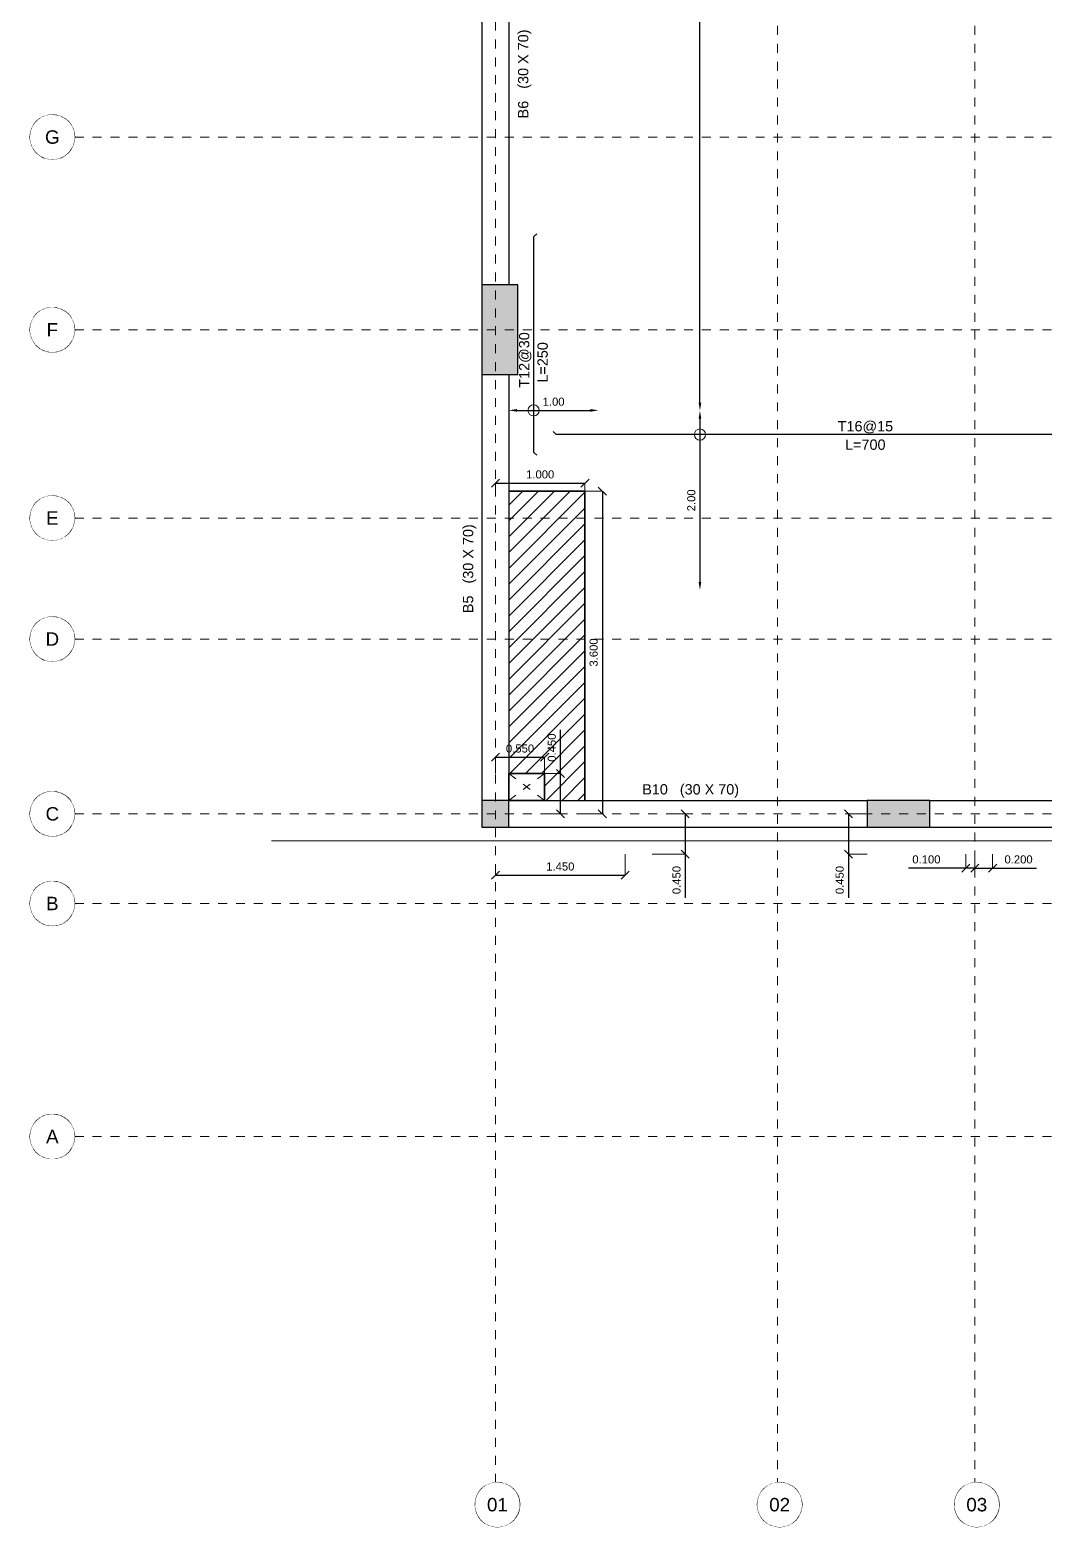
# Model space of a CAD drawing. Header units: inches. Extents: x -11.3 to 31.2, y -1.9 to 32.
# Drawn here: x -2.69 to 8.62, y -1.86 to 14.84 of the extents above; entities that cross this region are included whole.
import ezdxf
from ezdxf.enums import TextEntityAlignment as Align

# ---------------------------------------------------------------- set-up
doc = ezdxf.new("R2010")
doc.units = ezdxf.units.IN
doc.header["$MEASUREMENT"] = 0
doc.set_wipeout_variables(frame=1)
for name, pattern in [('1ST FLOOR$0$DASHED2', [0.375, 0.25, -0.125]), ('AXES-ROOF$0$CENTER2', [1.125, 0.75, -0.125, 0.125, -0.125]), ('AXES-TYP$0$CENTER2', [1.125, 0.75, -0.125, 0.125, -0.125])]:
    doc.linetypes.add(name, pattern=pattern)
for name, color, linetype, lineweight in [('1ST FLOOR$0$S-ANNO-TEXT', 130, 'Continuous', 13), ('1ST FLOOR$0$S-BEAM-NAME', 2, 'Continuous', 30), ('1ST FLOOR$0$S-BEAM-NAME @ 50', 2, 'Continuous', 30), ('1ST FLOOR$0$S-CONC-OPEN', 22, 'Continuous', 0), ('AXES-2ND&3RD$0$S-AXIS-CIRC', 22, 'Continuous', 13), ('AXES-ROOF$0$S-AXIS-PLAN', 20, 'AXES-ROOF$0$CENTER2', 18), ('AXES-TYP$0$S-AXIS-PLAN', 20, 'AXES-TYP$0$CENTER2', 18), ('COL - 1ST$0$S-CONC-PATH', 253, 'Continuous', 5), ('COL - GR$0$S-CONC-PATH', 253, 'Continuous', 5)]:
    doc.layers.add(name, color=color, linetype=linetype, lineweight=lineweight)
for name, color, linetype in [('Beam30X70', 52, 'Continuous'), ('Columns', 4, 'Continuous'), ('Drops', 231, 'Continuous'), ('Opening', 40, 'Continuous')]:
    doc.layers.add(name, color=color, linetype=linetype)
doc.styles.add('1ST FLOOR$0$DMA-T-S', font='sanss___.ttf', dxfattribs={"height": 0.0023})
doc.styles.add('1ST FLOOR$0$DMA-TXT-DIM', font='sanss___.ttf', dxfattribs={"height": 0.0018})
doc.styles.add('AXES-2ND&3RD$0$DMA-T-S', font='sanss___.ttf', dxfattribs={"height": 0.0023})
doc.dimstyles.new('1ST FLOOR$0$DMA-DIM', dxfattribs={"dimtxt": 0.0018, "dimasz": 0.0018, "dimexe": 0, "dimexo": 0, "dimgap": 0.001, "dimtad": 1, "dimdec": 3, "dimlfac": -1, "dimrnd": 0.001, "dimzin": 1, "dimdsep": 46, "dimtxsty": '1ST FLOOR$0$DMA-TXT-DIM', "dimblk": '1ST FLOOR$0$_Oblique', "dimcen": 0.003, "dimclrd": 256, "dimclre": 256, "dimclrt": 2, "dimadec": 3, "dimazin": 0, "dimtfac": 1, "dimtdec": 3, "dimtofl": 0, "dimtmove": 0, "dimatfit": 3, "dimfxl": 0.05, "dimtolj": 1, "dimtzin": 0, "dimlwe": -1, "dimarcsym": 0})

# ---------------------------------------------------------------- blocks, each defined once
blk = doc.blocks.new('*D135')
at = {"layer": '1ST FLOOR$0$S-ANNO-TEXT', "lineweight": -2, "transparency": 16777216}
blk.add_line((4.783, 10.687), (4.783, 20.51), dxfattribs=at)
at = {"layer": '1ST FLOOR$0$S-ANNO-TEXT', "transparency": 16777216}
for points in [[(4.768, 20.51), (4.798, 20.51), (4.783, 20.6)], [(4.768, 10.687), (4.798, 10.687), (4.783, 10.597)]]:
    blk.add_solid(points, dxfattribs=at)
at = {"layer": 'Defpoints', "color": 0, "transparency": 16777216}
for p in [(4.783, 20.6), (4.783, 20.6), (4.783, 10.597)]:
    blk.add_point(p, dxfattribs=at)
at = {"layer": '1ST FLOOR$0$S-ANNO-TEXT', "transparency": 16777216, "insert": (4.687, 15.598), "char_height": 0.09, "attachment_point": 5, "rotation": 90, "style": '1ST FLOOR$0$DMA-TXT-DIM'}
blk.add_mtext('\\A1;10.00', dxfattribs=at)
blk = doc.blocks.new('*D136')
at = {"layer": '1ST FLOOR$0$S-ANNO-TEXT', "lineweight": -2, "transparency": 16777216}
blk.add_line((4.783, 10.507), (4.783, 8.687), dxfattribs=at)
at = {"layer": '1ST FLOOR$0$S-ANNO-TEXT', "transparency": 16777216}
for points in [[(4.768, 10.507), (4.798, 10.507), (4.783, 10.597)], [(4.768, 8.687), (4.798, 8.687), (4.783, 8.597)]]:
    blk.add_solid(points, dxfattribs=at)
at = {"layer": 'Defpoints', "color": 0, "transparency": 16777216}
for p in [(4.783, 10.597), (4.783, 8.597), (4.783, 8.597)]:
    blk.add_point(p, dxfattribs=at)
at = {"layer": '1ST FLOOR$0$S-ANNO-TEXT', "transparency": 16777216, "insert": (4.687, 9.597), "char_height": 0.09, "attachment_point": 5, "rotation": 90, "style": '1ST FLOOR$0$DMA-TXT-DIM'}
blk.add_mtext('\\A1;2.00', dxfattribs=at)
blk = doc.blocks.new('1ST FLOOR$0$_Oblique')
at = {"color": 0, "linetype": 'ByBlock', "lineweight": -2}
blk.add_line((0.5, 0.5), (-0.5, -0.5), dxfattribs=at)
blk = doc.blocks.new('*D138')
at = {"layer": '1ST FLOOR$0$S-ANNO-TEXT', "transparency": 16777216}
for p, q in [((2.5, 9.678), (2.5, 9.789)), ((3.5, 9.7), (3.5, 9.789))]:
    blk.add_line(p, q, dxfattribs=at)
at = {"layer": '1ST FLOOR$0$S-ANNO-TEXT', "lineweight": -2, "transparency": 16777216}
blk.add_line((2.5, 9.789), (3.5, 9.789), dxfattribs=at)
at = {"layer": 'Defpoints', "color": 0, "transparency": 16777216}
for p in [(3.5, 9.789), (3.5, 9.7), (2.5, 9.678)]:
    blk.add_point(p, dxfattribs=at)
at = {"layer": '1ST FLOOR$0$S-ANNO-TEXT', "lineweight": -2, "transparency": 16777216, "xscale": 0.09, "yscale": 0.09, "zscale": 0.09, "rotation": 180}
blk.add_blockref('1ST FLOOR$0$_Oblique', (2.5, 9.789), dxfattribs=at)
at = {"layer": '1ST FLOOR$0$S-ANNO-TEXT', "lineweight": -2, "transparency": 16777216, "xscale": 0.09, "yscale": 0.09, "zscale": 0.09}
blk.add_blockref('1ST FLOOR$0$_Oblique', (3.5, 9.789), dxfattribs=at)
at = {"layer": '1ST FLOOR$0$S-ANNO-TEXT', "transparency": 16777216, "insert": (3, 9.886), "char_height": 0.09, "attachment_point": 5, "style": '1ST FLOOR$0$DMA-TXT-DIM'}
blk.add_mtext('\\A1;1.000', dxfattribs=at)
blk = doc.blocks.new('*D139')
at = {"layer": '1ST FLOOR$0$S-ANNO-TEXT', "transparency": 16777216}
for p, q in [((3.5, 9.7), (3.694, 9.7)), ((3.5, 6.1), (3.694, 6.1))]:
    blk.add_line(p, q, dxfattribs=at)
at = {"layer": '1ST FLOOR$0$S-ANNO-TEXT', "lineweight": -2, "transparency": 16777216}
blk.add_line((3.694, 9.7), (3.694, 6.1), dxfattribs=at)
at = {"layer": 'Defpoints', "color": 0, "transparency": 16777216}
for p in [(3.5, 9.7), (3.5, 6.1), (3.694, 6.1)]:
    blk.add_point(p, dxfattribs=at)
at = {"layer": '1ST FLOOR$0$S-ANNO-TEXT', "lineweight": -2, "transparency": 16777216, "xscale": 0.09, "yscale": 0.09, "zscale": 0.09}
for p, rotation in [((3.694, 9.7), 90), ((3.694, 6.1), 270)]:
    blk.add_blockref('1ST FLOOR$0$_Oblique', p, dxfattribs=dict(at, rotation=rotation))
at = {"layer": '1ST FLOOR$0$S-ANNO-TEXT', "transparency": 16777216, "insert": (3.597, 7.9), "char_height": 0.09, "attachment_point": 5, "rotation": 90, "style": '1ST FLOOR$0$DMA-TXT-DIM'}
blk.add_mtext('\\A1;3.600', dxfattribs=at)
blk = doc.blocks.new('*D144')
at = {"layer": '1ST FLOOR$0$S-ANNO-TEXT', "transparency": 16777216}
for p, q in [((2.5, 5.533), (2.5, 5.416)), ((3.95, 5.65), (3.95, 5.416))]:
    blk.add_line(p, q, dxfattribs=at)
at = {"layer": '1ST FLOOR$0$S-ANNO-TEXT', "lineweight": -2, "transparency": 16777216}
blk.add_line((2.5, 5.416), (3.95, 5.416), dxfattribs=at)
at = {"layer": 'Defpoints', "color": 0, "transparency": 16777216}
for p in [(2.5, 5.533), (3.95, 5.65), (3.95, 5.416)]:
    blk.add_point(p, dxfattribs=at)
at = {"layer": '1ST FLOOR$0$S-ANNO-TEXT', "lineweight": -2, "transparency": 16777216, "xscale": 0.09, "yscale": 0.09, "zscale": 0.09, "rotation": 180}
blk.add_blockref('1ST FLOOR$0$_Oblique', (2.5, 5.416), dxfattribs=at)
at = {"layer": '1ST FLOOR$0$S-ANNO-TEXT', "lineweight": -2, "transparency": 16777216, "xscale": 0.09, "yscale": 0.09, "zscale": 0.09}
blk.add_blockref('1ST FLOOR$0$_Oblique', (3.95, 5.416), dxfattribs=at)
at = {"layer": '1ST FLOOR$0$S-ANNO-TEXT', "transparency": 16777216, "insert": (3.225, 5.512), "char_height": 0.09, "attachment_point": 5, "style": '1ST FLOOR$0$DMA-TXT-DIM'}
blk.add_mtext('\\A1;1.450', dxfattribs=at)
blk = doc.blocks.new('*D147')
at = {"layer": '1ST FLOOR$0$S-ANNO-TEXT', "transparency": 16777216}
for p, q in [((4.434, 6.1), (4.618, 6.1)), ((4.25, 5.65), (4.618, 5.65))]:
    blk.add_line(p, q, dxfattribs=at)
at = {"layer": '1ST FLOOR$0$S-ANNO-TEXT', "lineweight": -2, "transparency": 16777216}
for p, q in [((4.618, 6.1), (4.618, 5.65)), ((4.618, 5.65), (4.618, 5.162))]:
    blk.add_line(p, q, dxfattribs=at)
at = {"layer": 'Defpoints', "color": 0, "transparency": 16777216}
for p in [(4.434, 6.1), (4.25, 5.65), (4.618, 5.65)]:
    blk.add_point(p, dxfattribs=at)
at = {"layer": '1ST FLOOR$0$S-ANNO-TEXT', "lineweight": -2, "transparency": 16777216, "xscale": 0.09, "yscale": 0.09, "zscale": 0.09}
for p, rotation in [((4.618, 6.1), 90), ((4.618, 5.65), 270)]:
    blk.add_blockref('1ST FLOOR$0$_Oblique', p, dxfattribs=dict(at, rotation=rotation))
at = {"layer": '1ST FLOOR$0$S-ANNO-TEXT', "transparency": 16777216, "insert": (4.522, 5.361), "char_height": 0.09, "attachment_point": 5, "rotation": 90, "style": '1ST FLOOR$0$DMA-TXT-DIM'}
blk.add_mtext('\\A1;0.450', dxfattribs=at)
blk = doc.blocks.new('*D157')
at = {"layer": '1ST FLOOR$0$S-ANNO-TEXT', "transparency": 16777216}
for p, q in [((2.5, 6.55), (2.5, 6.732)), ((3.05, 6.55), (3.05, 6.732))]:
    blk.add_line(p, q, dxfattribs=at)
at = {"layer": '1ST FLOOR$0$S-ANNO-TEXT', "lineweight": -2, "transparency": 16777216}
blk.add_line((2.5, 6.732), (3.05, 6.732), dxfattribs=at)
at = {"layer": 'Defpoints', "color": 0, "transparency": 16777216}
for p in [(3.05, 6.732), (2.5, 6.55), (3.05, 6.55)]:
    blk.add_point(p, dxfattribs=at)
at = {"layer": '1ST FLOOR$0$S-ANNO-TEXT', "lineweight": -2, "transparency": 16777216, "xscale": 0.09, "yscale": 0.09, "zscale": 0.09, "rotation": 180}
blk.add_blockref('1ST FLOOR$0$_Oblique', (2.5, 6.732), dxfattribs=at)
at = {"layer": '1ST FLOOR$0$S-ANNO-TEXT', "lineweight": -2, "transparency": 16777216, "xscale": 0.09, "yscale": 0.09, "zscale": 0.09}
blk.add_blockref('1ST FLOOR$0$_Oblique', (3.05, 6.732), dxfattribs=at)
at = {"layer": '1ST FLOOR$0$S-ANNO-TEXT', "transparency": 16777216, "insert": (2.775, 6.828), "char_height": 0.09, "attachment_point": 5, "style": '1ST FLOOR$0$DMA-TXT-DIM'}
blk.add_mtext('\\A1;0.550', dxfattribs=at)
blk = doc.blocks.new('*D158')
at = {"layer": '1ST FLOOR$0$S-ANNO-TEXT', "lineweight": -2, "transparency": 16777216}
for p, q in [((3.227, 6.55), (3.227, 7.038)), ((3.227, 6.1), (3.227, 6.55))]:
    blk.add_line(p, q, dxfattribs=at)
at = {"layer": '1ST FLOOR$0$S-ANNO-TEXT', "transparency": 16777216}
for p, q in [((3.05, 6.55), (3.227, 6.55)), ((3.05, 6.1), (3.227, 6.1))]:
    blk.add_line(p, q, dxfattribs=at)
at = {"layer": 'Defpoints', "color": 0, "transparency": 16777216}
for p in [(3.05, 6.55), (3.05, 6.1), (3.227, 6.1)]:
    blk.add_point(p, dxfattribs=at)
at = {"layer": '1ST FLOOR$0$S-ANNO-TEXT', "lineweight": -2, "transparency": 16777216, "xscale": 0.09, "yscale": 0.09, "zscale": 0.09}
for p, rotation in [((3.227, 6.55), 90), ((3.227, 6.1), 270)]:
    blk.add_blockref('1ST FLOOR$0$_Oblique', p, dxfattribs=dict(at, rotation=rotation))
at = {"layer": '1ST FLOOR$0$S-ANNO-TEXT', "transparency": 16777216, "insert": (3.13, 6.839), "char_height": 0.09, "attachment_point": 5, "rotation": 90, "style": '1ST FLOOR$0$DMA-TXT-DIM'}
blk.add_mtext('\\A1;0.450', dxfattribs=at)
blk = doc.blocks.new('*D165')
at = {"layer": '1ST FLOOR$0$S-ANNO-TEXT', "transparency": 16777216}
for p, q in [((7.75, 5.65), (7.75, 5.495)), ((7.85, 5.65), (7.85, 5.495))]:
    blk.add_line(p, q, dxfattribs=at)
at = {"layer": '1ST FLOOR$0$S-ANNO-TEXT', "lineweight": -2, "transparency": 16777216}
for p, q in [((7.75, 5.495), (7.112, 5.495)), ((7.85, 5.495), (7.75, 5.495))]:
    blk.add_line(p, q, dxfattribs=at)
at = {"layer": 'Defpoints', "color": 0, "transparency": 16777216}
for p in [(7.75, 5.65), (7.85, 5.65), (7.85, 5.495)]:
    blk.add_point(p, dxfattribs=at)
at = {"layer": '1ST FLOOR$0$S-ANNO-TEXT', "lineweight": -2, "transparency": 16777216, "xscale": 0.09, "yscale": 0.09, "zscale": 0.09, "rotation": 180}
blk.add_blockref('1ST FLOOR$0$_Oblique', (7.75, 5.495), dxfattribs=at)
at = {"layer": '1ST FLOOR$0$S-ANNO-TEXT', "lineweight": -2, "transparency": 16777216, "xscale": 0.09, "yscale": 0.09, "zscale": 0.09}
blk.add_blockref('1ST FLOOR$0$_Oblique', (7.85, 5.495), dxfattribs=at)
at = {"layer": '1ST FLOOR$0$S-ANNO-TEXT', "transparency": 16777216, "insert": (7.311, 5.591), "char_height": 0.09, "attachment_point": 5, "style": '1ST FLOOR$0$DMA-TXT-DIM'}
blk.add_mtext('\\A1;0.100', dxfattribs=at)
blk = doc.blocks.new('*D166')
at = {"layer": '1ST FLOOR$0$S-ANNO-TEXT', "transparency": 16777216}
for p, q in [((7.85, 5.636), (7.85, 5.495)), ((8.05, 5.65), (8.05, 5.495))]:
    blk.add_line(p, q, dxfattribs=at)
at = {"layer": '1ST FLOOR$0$S-ANNO-TEXT', "lineweight": -2, "transparency": 16777216}
for p, q in [((7.85, 5.495), (8.05, 5.495)), ((8.05, 5.495), (8.538, 5.495))]:
    blk.add_line(p, q, dxfattribs=at)
at = {"layer": 'Defpoints', "color": 0, "transparency": 16777216}
for p in [(7.85, 5.636), (8.05, 5.65), (8.05, 5.495)]:
    blk.add_point(p, dxfattribs=at)
at = {"layer": '1ST FLOOR$0$S-ANNO-TEXT', "lineweight": -2, "transparency": 16777216, "xscale": 0.09, "yscale": 0.09, "zscale": 0.09, "rotation": 180}
blk.add_blockref('1ST FLOOR$0$_Oblique', (7.85, 5.495), dxfattribs=at)
at = {"layer": '1ST FLOOR$0$S-ANNO-TEXT', "lineweight": -2, "transparency": 16777216, "xscale": 0.09, "yscale": 0.09, "zscale": 0.09}
blk.add_blockref('1ST FLOOR$0$_Oblique', (8.05, 5.495), dxfattribs=at)
at = {"layer": '1ST FLOOR$0$S-ANNO-TEXT', "transparency": 16777216, "insert": (8.339, 5.591), "char_height": 0.09, "attachment_point": 5, "style": '1ST FLOOR$0$DMA-TXT-DIM'}
blk.add_mtext('\\A1;0.200', dxfattribs=at)
blk = doc.blocks.new('*D203')
at = {"layer": '1ST FLOOR$0$S-ANNO-TEXT', "lineweight": -2, "transparency": 16777216}
blk.add_line((2.74, 10.601), (3.56, 10.601), dxfattribs=at)
at = {"layer": '1ST FLOOR$0$S-ANNO-TEXT', "transparency": 16777216}
for points in [[(2.74, 10.616), (2.74, 10.586), (2.65, 10.601)], [(3.56, 10.616), (3.56, 10.586), (3.65, 10.601)]]:
    blk.add_solid(points, dxfattribs=at)
at = {"layer": 'Defpoints', "color": 0, "transparency": 16777216}
for p in [(2.65, 10.601), (3.65, 10.601), (3.65, 10.601)]:
    blk.add_point(p, dxfattribs=at)
at = {"layer": '1ST FLOOR$0$S-ANNO-TEXT', "transparency": 16777216, "insert": (3.15, 10.697), "char_height": 0.09, "attachment_point": 5, "style": '1ST FLOOR$0$DMA-TXT-DIM'}
blk.add_mtext('\\A1;1.00', dxfattribs=at)
blk = doc.blocks.new('*D194')
at = {"layer": '1ST FLOOR$0$S-ANNO-TEXT', "transparency": 16777216}
for p, q in [((6.65, 6.1), (6.44, 6.1)), ((6.65, 5.65), (6.44, 5.65))]:
    blk.add_line(p, q, dxfattribs=at)
at = {"layer": '1ST FLOOR$0$S-ANNO-TEXT', "lineweight": -2, "transparency": 16777216}
for p, q in [((6.44, 6.1), (6.44, 5.65)), ((6.44, 5.65), (6.44, 5.162))]:
    blk.add_line(p, q, dxfattribs=at)
at = {"layer": 'Defpoints', "color": 0, "transparency": 16777216}
for p in [(6.44, 6.1), (6.65, 6.1), (6.65, 5.65)]:
    blk.add_point(p, dxfattribs=at)
at = {"layer": '1ST FLOOR$0$S-ANNO-TEXT', "lineweight": -2, "transparency": 16777216, "xscale": 0.09, "yscale": 0.09, "zscale": 0.09}
for p, rotation in [((6.44, 6.1), 90), ((6.44, 5.65), 270)]:
    blk.add_blockref('1ST FLOOR$0$_Oblique', p, dxfattribs=dict(at, rotation=rotation))
at = {"layer": '1ST FLOOR$0$S-ANNO-TEXT', "transparency": 16777216, "insert": (6.343, 5.361), "char_height": 0.09, "attachment_point": 5, "rotation": 90, "style": '1ST FLOOR$0$DMA-TXT-DIM'}
blk.add_mtext('\\A1;0.450', dxfattribs=at)
blk = doc.blocks.new('*D131')
at = {"layer": '1ST FLOOR$0$S-ANNO-TEXT', "lineweight": -2, "transparency": 16777216}
for p, q in [((12.034, 6.595), (12.034, 6.1)), ((12.034, 6.1), (12.034, 5.8))]:
    blk.add_line(p, q, dxfattribs=at)
at = {"layer": '1ST FLOOR$0$S-ANNO-TEXT', "transparency": 16777216}
for p, q in [((11.8, 6.1), (12.034, 6.1)), ((0, 5.8), (12.034, 5.8))]:
    blk.add_line(p, q, dxfattribs=at)
at = {"layer": 'Defpoints', "color": 0, "transparency": 16777216}
for p in [(11.8, 6.1), (0, 5.8), (12.034, 5.8)]:
    blk.add_point(p, dxfattribs=at)
at = {"layer": '1ST FLOOR$0$S-ANNO-TEXT', "lineweight": -2, "transparency": 16777216, "xscale": 0.09, "yscale": 0.09, "zscale": 0.09}
for p, rotation in [((12.034, 6.1), 90), ((12.034, 5.8), 270)]:
    blk.add_blockref('1ST FLOOR$0$_Oblique', p, dxfattribs=dict(at, rotation=rotation))
at = {"layer": '1ST FLOOR$0$S-ANNO-TEXT', "transparency": 16777216, "insert": (11.937, 6.396), "char_height": 0.09, "attachment_point": 5, "rotation": 90, "style": '1ST FLOOR$0$DMA-TXT-DIM'}
blk.add_mtext('\\A1;0.300', dxfattribs=at)
blk = doc.blocks.new('AXES-2ND&3RD$0$GI')
at = {"layer": 'AXES-2ND&3RD$0$S-AXIS-CIRC'}
blk.add_circle((0, 0), 0.005, dxfattribs=at)
at = {"style": 'AXES-2ND&3RD$0$DMA-T-S'}
blk.add_attdef('GRID_INDICATOR', text='', height=0.003, dxfattribs=at).set_placement((0, 0), align=Align.MIDDLE)
blk.add_wipeout([(0, 0.005), (0.0017, 0.0047), (0.00306, 0.00395), (0.00388, 0.00315), (0.00443, 0.00232), (0.00481, 0.00137), (0.005, 0), (0.00493, -0.00086), (0.00455, -0.00207), (0.00368, -0.00338), (0.00281, -0.00414), (0.00209, -0.00454), (0.00139, -0.0048), (0.00044, -0.00498), (-0.00046, -0.00498), (-0.00143, -0.00479), (-0.00255, -0.0043), (-0.00307, -0.00394), (-0.00383, -0.00322), (-0.0044, -0.00237), (-0.00482, -0.00132), (-0.00498, -0.00047), (-0.00493, 0.00082), (-0.00466, 0.0018), (-0.00433, 0.0025), (-0.00388, 0.00315), (-0.00314, 0.00389), (-0.00238, 0.0044), (-0.00159, 0.00474), (-0.00097, 0.0049)]).dxf.layer = 'AXES-2ND&3RD$0$S-AXIS-CIRC'
for tag, p in [('LINE_1', (0, 0.0015)), ('LINE_2', (0, -0.00216))]:
    blk.add_attdef(tag, text='', height=0.003, dxfattribs=at).set_placement(p, align=Align.MIDDLE)

msp = doc.modelspace()

# ---------------------------------------------------------------- hatches: boundary and pattern name
at = {"linetype": 'Continuous'}
h = msp.add_hatch(dxfattribs=at)
h.set_pattern_fill('ANSI31', color=32, style=0)
h.paths.add_polyline_path([(2.65, 7.9001), (2.65, 6.55), (3.05, 6.55), (3.05, 6.25), (3.5, 6.25), (3.5, 9.7001), (2.65, 9.7001)])
h.paths.add_polyline_path([(3.2236, 6.6621), (3.2236, 7.016), (3.0348, 7.016), (3.0348, 6.6621)], flags=24)
h.paths.add_polyline_path([(2.5983, 6.7348), (2.9522, 6.7348), (2.9522, 6.9237), (2.5983, 6.9237)], flags=9)
at = {"layer": 'COL - 1ST$0$S-CONC-PATH'}
for points in [[(2.65, 5.95), (2.65, 6.25), (2.35, 6.25), (2.35, 5.95)], [(7.35, 5.95), (7.35, 6.25), (6.65, 6.25), (6.65, 5.95)]]:
    msp.add_hatch(color=256, dxfattribs=at).paths.add_polyline_path(points)
at = {"layer": 'COL - GR$0$S-CONC-PATH'}
msp.add_hatch(color=256, dxfattribs=at).paths.add_polyline_path([(2.75, 12.0001), (2.35, 12.0001), (2.35, 11.0001), (2.75, 11.0001)])

# ---------------------------------------------------------------- linework, layer by layer
at = {"layer": '1ST FLOOR$0$S-ANNO-TEXT'}
for centre in [(2.9261, 10.6008), (4.7833, 10.3308)]:
    msp.add_circle(centre, 0.0625, dxfattribs=at)
at = {"layer": '1ST FLOOR$0$S-BEAM-NAME', "ltscale": 0.01}
msp.add_lwpolyline([(2.9615, 12.5714), (2.9261, 12.536), (2.9261, 10.136), (2.9615, 10.1006)], dxfattribs=at)
at = {"layer": '1ST FLOOR$0$S-BEAM-NAME', "linetype": 'Continuous'}
msp.add_lwpolyline([(10.2154, 10.3661), (10.1801, 10.3308), (3.1801, 10.3308), (3.1447, 10.3661)], dxfattribs=at)
at = {"layer": '1ST FLOOR$0$S-BEAM-NAME'}
for points in [[(2.65, 9.7001), (3.5, 9.7001), (3.5, 6.25)], [(2.65, 9.7001), (3.5, 9.7001), (3.5, 6.25)], [(2.65, 6.55), (3.05, 6.55), (3.05, 6.25), (2.65, 6.25), (2.65, 6.55)], [(2.65, 6.55), (3.05, 6.55), (3.05, 6.25), (2.65, 6.25), (2.65, 6.55)]]:
    msp.add_lwpolyline(points, dxfattribs=at)
at = {"layer": '1ST FLOOR$0$S-CONC-OPEN', "linetype": '1ST FLOOR$0$DASHED2', "ltscale": 0.01}
for p, q in [((3.05, 6.55), (2.65, 6.25)), ((2.65, 6.55), (3.05, 6.25))]:
    msp.add_line(p, q, dxfattribs=at)
at = {"layer": 'AXES-ROOF$0$S-AXIS-PLAN', "ltscale": 0.01}
for p, q in [((2.5, -1.3613), (2.5, 31.4902)), ((5.65, 31.4902), (5.65, -1.3613)), ((7.85, 31.4902), (7.85, -1.3613)), ((-2.1947, 13.65), (30.7233, 13.65)), ((-2.1947, 11.5001), (30.7233, 11.5001)), ((-2.1947, 9.4), (30.7233, 9.4)), ((-2.1947, 8.05), (30.7233, 8.05)), ((-2.1947, 6.1), (30.7233, 6.1)), ((-2.1947, 5.1), (30.7233, 5.1))]:
    msp.add_line(p, q, dxfattribs=at)
at = {"layer": 'AXES-TYP$0$S-AXIS-PLAN', "ltscale": 0.01}
msp.add_line((-2.1947, 2.5), (30.7233, 2.5), dxfattribs=at)
at = {"layer": 'Beam30X70', "linetype": 'Continuous'}
for p, q in [((2.35, 17.95), (2.35, 12.0001)), ((2.65, 17.95), (2.65, 12.0001)), ((2.35, 11.0001), (2.35, 6.25)), ((2.65, 11.0001), (2.65, 6.25)), ((2.65, 6.25), (6.65, 6.25)), ((7.35, 6.25), (11.15, 6.25)), ((2.65, 5.95), (6.65, 5.95)), ((7.35, 5.95), (11.15, 5.95))]:
    msp.add_line(p, q, dxfattribs=at)
at = {"layer": 'Columns'}
for points in [[(2.75, 12.0001), (2.35, 12.0001), (2.35, 11.0001), (2.75, 11.0001)], [(2.65, 5.95), (2.65, 6.25), (2.35, 6.25), (2.35, 5.95)], [(7.35, 5.95), (7.35, 6.25), (6.65, 6.25), (6.65, 5.95)]]:
    msp.add_lwpolyline(points, close=True, dxfattribs=at)
at = {"layer": 'Drops', "linetype": 'Continuous'}
msp.add_lwpolyline([(2.65, 6.25), (3.5, 6.25), (3.5, 9.7001), (2.65, 9.7001)], close=True, dxfattribs=at)
at = {"layer": 'Opening', "linetype": 'Continuous'}
msp.add_lwpolyline([(2.65, 6.25), (3.05, 6.25), (3.05, 6.55), (2.65, 6.55)], close=True, dxfattribs=at)

# ---------------------------------------------------------------- texts
at = {"layer": '1ST FLOOR$0$S-ANNO-TEXT', "style": '1ST FLOOR$0$DMA-T-S'}
for s, p in [('T12@30', (2.8792, 10.8538)), ('L=250', (3.0847, 10.9107))]:
    msp.add_text(s, height=0.115, rotation=90, dxfattribs=at).set_placement(p)
for s, p in [('T16@15', (6.3209, 10.3663)), ('L=700', (6.4033, 10.1608))]:
    msp.add_text(s, height=0.115, dxfattribs=at).set_placement(p)
at = {"layer": '1ST FLOOR$0$S-BEAM-NAME', "style": '1ST FLOOR$0$DMA-T-S'}
for s, rotation, p in [('B6   (30 X 70)', 90, (2.8678, 13.8583)), ('B5   (30 X 70)', 90, (2.2531, 8.3391)), ('B10   (30 X 70)', 0, (4.1392, 6.3159))]:
    msp.add_text(s, height=0.115, rotation=rotation, dxfattribs=at).set_placement(p)

# ---------------------------------------------------------------- dimensions: what is measured, and where the dimension line sits
at = {"layer": '1ST FLOOR$0$S-ANNO-TEXT'}
for base, p1, p2, override, picture, middle in [((4.7833, 20.6), (4.7833, 10.5969), (4.7833, 20.6), {"dimscale": 0, "dimdec": 2, "dimsah": 1, "dimclrt": 256, "dimtix": 0, "dimtofl": 0, "dimtmove": 0, "dimatfit": 3}, '*D135', (4.6869, 15.5984)), ((4.7833, 8.5969), (4.7833, 10.5969), (4.7833, 8.5969), {"dimscale": 0, "dimdec": 2, "dimsah": 1, "dimclrt": 256, "dimtix": 0, "dimtofl": 0, "dimtmove": 0, "dimatfit": 3}, '*D136', (4.6869, 9.5969)), ((3.6935, 6.1), (3.5, 9.7001), (3.5, 6.1), {"dimscale": 0, "dimclrt": 256, "dimtix": 0, "dimtofl": 1, "dimtmove": 0, "dimatfit": 3}, '*D139', (3.5971, 7.9))]:
    dim = msp.add_linear_dim(base=base, p1=p1, p2=p2, angle=90, dimstyle='1ST FLOOR$0$DMA-DIM', override=override, dxfattribs=at)
    dim.commit()
    dim.dimension.update_dxf_attribs({"geometry": picture, "text_midpoint": middle})
for base, p1, p2, override, picture, middle in [((3.65, 10.6008), (2.65, 10.6008), (3.65, 10.6008), {"dimscale": 0, "dimdec": 2, "dimsah": 1, "dimclrt": 256, "dimtix": 0, "dimtofl": 0, "dimtmove": 0, "dimatfit": 3}, '*D203', (3.15, 10.6972)), ((3.5, 9.7895), (2.5, 9.6784), (3.5, 9.7001), {"dimscale": 0, "dimclrt": 256, "dimtix": 0, "dimtofl": 1, "dimtmove": 0, "dimatfit": 3}, '*D138', (3, 9.8859)), ((3.05, 6.7319), (2.5, 6.55), (3.05, 6.55), {"dimscale": 0, "dimclrt": 256, "dimtix": 0, "dimtofl": 1, "dimtmove": 0, "dimatfit": 3}, '*D157', (2.775, 6.8283)), ((3.95, 5.416), (2.5, 5.5331), (3.95, 5.65), {"dimscale": 0, "dimclrt": 256, "dimtix": 0, "dimtofl": 1, "dimtmove": 0, "dimatfit": 3}, '*D144', (3.225, 5.5123)), ((8.05, 5.4951), (7.85, 5.6364), (8.05, 5.65), {"dimscale": 0, "dimclrt": 256, "dimtix": 0, "dimtofl": 1, "dimtmove": 0, "dimatfit": 3}, '*D166', (8.3388, 5.5914))]:
    dim = msp.add_linear_dim(base=base, p1=p1, p2=p2, dimstyle='1ST FLOOR$0$DMA-DIM', override=override, dxfattribs=at)
    dim.commit()
    dim.dimension.update_dxf_attribs({"geometry": picture, "text_midpoint": middle})
for base, p1, p2, override, picture, middle, dimtype in [((3.2265, 6.1), (3.05, 6.55), (3.05, 6.1), {"dimscale": 0, "dimclrt": 256, "dimtix": 0, "dimtofl": 1, "dimtmove": 0, "dimatfit": 3}, '*D158', (3.2265, 6.8388), 128), ((12.0337, 5.8), (11.8, 6.1), (0, 5.8), {"dimscale": 0, "dimclrt": 256, "dimtix": 0, "dimtofl": 1, "dimtmove": 1, "dimatfit": 3}, '*D131', (12.0337, 6.3959), 128), ((4.6181, 5.65), (4.4341, 6.1), (4.25, 5.65), {"dimscale": 0, "dimclrt": 256, "dimtix": 0, "dimtofl": 1, "dimtmove": 0, "dimatfit": 3}, '*D147', (4.6181, 5.3612), 128), ((6.4398, 6.1), (6.65, 5.65), (6.65, 6.1), {"dimscale": 0, "dimclrt": 256, "dimtix": 0, "dimtofl": 1, "dimtmove": 0, "dimatfit": 3}, '*D194', (6.4398, 5.3612), 129)]:
    dim = msp.add_linear_dim(base=base, p1=p1, p2=p2, angle=90, dimstyle='1ST FLOOR$0$DMA-DIM', override=override, dxfattribs=at)
    dim.commit()
    dim.dimension.update_dxf_attribs({"geometry": picture, "text_midpoint": middle, "dimtype": dimtype})
dim = msp.add_linear_dim(base=(7.85, 5.4951), p1=(7.75, 5.65), p2=(7.85, 5.65), dimstyle='1ST FLOOR$0$DMA-DIM', override={"dimscale": 0, "dimclrt": 256, "dimtix": 0, "dimtofl": 1, "dimtmove": 0, "dimatfit": 3}, dxfattribs=at)
dim.commit()
dim.dimension.update_dxf_attribs({"geometry": '*D165', "text_midpoint": (7.3112, 5.4951), "dimtype": 128})

# ---------------------------------------------------------------- next in the draw order: block references
at = {"layer": '1ST FLOOR$0$S-BEAM-NAME @ 50'}
ref = msp.add_blockref('AXES-2ND&3RD$0$GI', (-2.4447, 13.65), dxfattribs=dict(at, xscale=50, yscale=50, zscale=50))
ref.add_attrib('GRID_INDICATOR', 'G', dxfattribs={"layer": '0', "color": 2, "height": 0.15, "style": 'AXES-2ND&3RD$0$DMA-T-S'}).set_placement((-2.4447, 13.65), align=Align.MIDDLE)
ref = msp.add_blockref('AXES-2ND&3RD$0$GI', (-2.4447, 11.5001), dxfattribs=dict(at, xscale=50, yscale=50, zscale=50))
ref.add_attrib('GRID_INDICATOR', 'F', dxfattribs={"layer": '0', "color": 2, "height": 0.15, "style": 'AXES-2ND&3RD$0$DMA-T-S'}).set_placement((-2.4447, 11.5001), align=Align.MIDDLE)
ref = msp.add_blockref('AXES-2ND&3RD$0$GI', (-2.4447, 9.4), dxfattribs=dict(at, xscale=50, yscale=50, zscale=50))
ref.add_attrib('GRID_INDICATOR', 'E', dxfattribs={"layer": '0', "color": 2, "height": 0.15, "style": 'AXES-2ND&3RD$0$DMA-T-S'}).set_placement((-2.4447, 9.4), align=Align.MIDDLE)
ref = msp.add_blockref('AXES-2ND&3RD$0$GI', (-2.4447, 8.05), dxfattribs=dict(at, xscale=50, yscale=50, zscale=50))
ref.add_attrib('GRID_INDICATOR', 'D', dxfattribs={"layer": '0', "color": 2, "height": 0.15, "style": 'AXES-2ND&3RD$0$DMA-T-S'}).set_placement((-2.4447, 8.05), align=Align.MIDDLE)
ref = msp.add_blockref('AXES-2ND&3RD$0$GI', (-2.4447, 6.1), dxfattribs=dict(at, xscale=50, yscale=50, zscale=50))
ref.add_attrib('GRID_INDICATOR', 'C', dxfattribs={"layer": '0', "color": 2, "height": 0.15, "style": 'AXES-2ND&3RD$0$DMA-T-S'}).set_placement((-2.4447, 6.1), align=Align.MIDDLE)
ref = msp.add_blockref('AXES-2ND&3RD$0$GI', (-2.4447, 5.1), dxfattribs=dict(at, xscale=50, yscale=50, zscale=50))
ref.add_attrib('GRID_INDICATOR', 'B', dxfattribs={"layer": '0', "color": 2, "height": 0.15, "style": 'AXES-2ND&3RD$0$DMA-T-S'}).set_placement((-2.4447, 5.1), align=Align.MIDDLE)
ref = msp.add_blockref('AXES-2ND&3RD$0$GI', (-2.4447, 2.5), dxfattribs=dict(at, xscale=50, yscale=50, zscale=50))
ref.add_attrib('GRID_INDICATOR', 'A', dxfattribs={"layer": '0', "color": 2, "height": 0.15, "style": 'AXES-2ND&3RD$0$DMA-T-S'}).set_placement((-2.4447, 2.5), align=Align.MIDDLE)
ref = msp.add_blockref('AXES-2ND&3RD$0$GI', (2.5228, -1.6065), dxfattribs=dict(at, xscale=50, yscale=50, zscale=50))
ref.add_attrib('GRID_INDICATOR', 'L', dxfattribs={"layer": '0', "color": 2, "height": 0.15, "style": 'AXES-2ND&3RD$0$DMA-T-S'}).set_placement((2.5228, -1.6065), align=Align.MIDDLE)
ref = msp.add_blockref('AXES-2ND&3RD$0$GI', (5.6728, -1.6065), dxfattribs=dict(at, xscale=50, yscale=50, zscale=50))
ref.add_attrib('GRID_INDICATOR', 'L', dxfattribs={"layer": '0', "color": 2, "height": 0.15, "style": 'AXES-2ND&3RD$0$DMA-T-S'}).set_placement((5.6728, -1.6065), align=Align.MIDDLE)
ref = msp.add_blockref('AXES-2ND&3RD$0$GI', (7.8728, -1.6065), dxfattribs=dict(at, xscale=50, yscale=50, zscale=50))
ref.add_attrib('GRID_INDICATOR', 'L', dxfattribs={"layer": '0', "color": 2, "height": 0.15, "style": 'AXES-2ND&3RD$0$DMA-T-S'}).set_placement((7.8728, -1.6065), align=Align.MIDDLE)

# ---------------------------------------------------------------- next in the draw order: block references
ref = msp.add_blockref('AXES-2ND&3RD$0$GI', (2.5228, -1.6065), dxfattribs=dict(at, xscale=50, yscale=50, zscale=50))
ref.add_attrib('GRID_INDICATOR', '01', dxfattribs={"layer": '0', "color": 2, "height": 0.15, "style": 'AXES-2ND&3RD$0$DMA-T-S'}).set_placement((2.5228, -1.6065), align=Align.MIDDLE)
ref = msp.add_blockref('AXES-2ND&3RD$0$GI', (5.6728, -1.6065), dxfattribs=dict(at, xscale=50, yscale=50, zscale=50))
ref.add_attrib('GRID_INDICATOR', '02', dxfattribs={"layer": '0', "color": 2, "height": 0.15, "style": 'AXES-2ND&3RD$0$DMA-T-S'}).set_placement((5.6728, -1.6065), align=Align.MIDDLE)
ref = msp.add_blockref('AXES-2ND&3RD$0$GI', (7.8728, -1.6065), dxfattribs=dict(at, xscale=50, yscale=50, zscale=50))
ref.add_attrib('GRID_INDICATOR', '03', dxfattribs={"layer": '0', "color": 2, "height": 0.15, "style": 'AXES-2ND&3RD$0$DMA-T-S'}).set_placement((7.8728, -1.6065), align=Align.MIDDLE)

doc.saveas('drawing.dxf')
